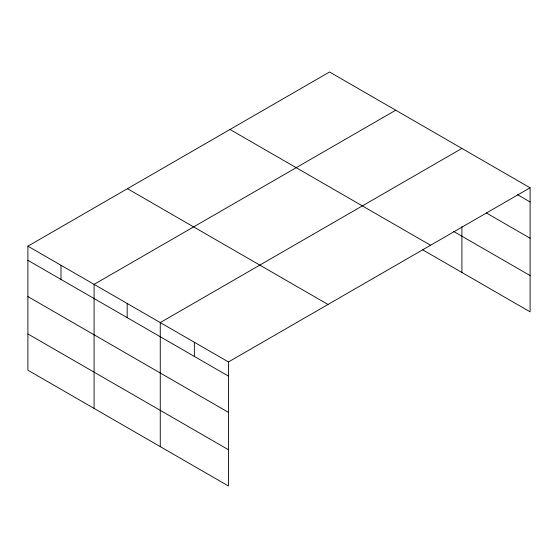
<?xml version="1.0" encoding="UTF-8"?>
<svg xmlns="http://www.w3.org/2000/svg" width="558" height="558" viewBox="0 0 558 558"><rect width="100%" height="100%" fill="white"/><g stroke="black" fill="none" stroke-linecap="round" stroke-linejoin="round"><path stroke-width="0.84" d="M530.1 187.788L329.548 72.003L27.9 246.162L27.9 370.212L228.452 485.997L228.452 361.947L530.1 187.788L530.1 311.838L422.804 249.893M395.734 110.212L94.079 284.371L94.079 408.421M461.912 148.421L160.265 322.58L160.265 446.63M517.503 194.679L530.1 201.954M486.374 212.968L530.1 238.217M453.64 231.437L530.1 275.575M230.008 129.477L430.553 245.262M127.447 188.688L327.992 304.473M27.9 246.162L228.452 361.947M27.9 260.321L228.452 376.106M27.9 296.584L228.452 412.369M27.9 333.949L228.452 449.734M461.912 226.653L461.912 272.471M194.358 342.263L194.358 356.423M127.175 303.475L127.175 317.635M60.989 265.266L60.989 279.425"/></g></svg>
